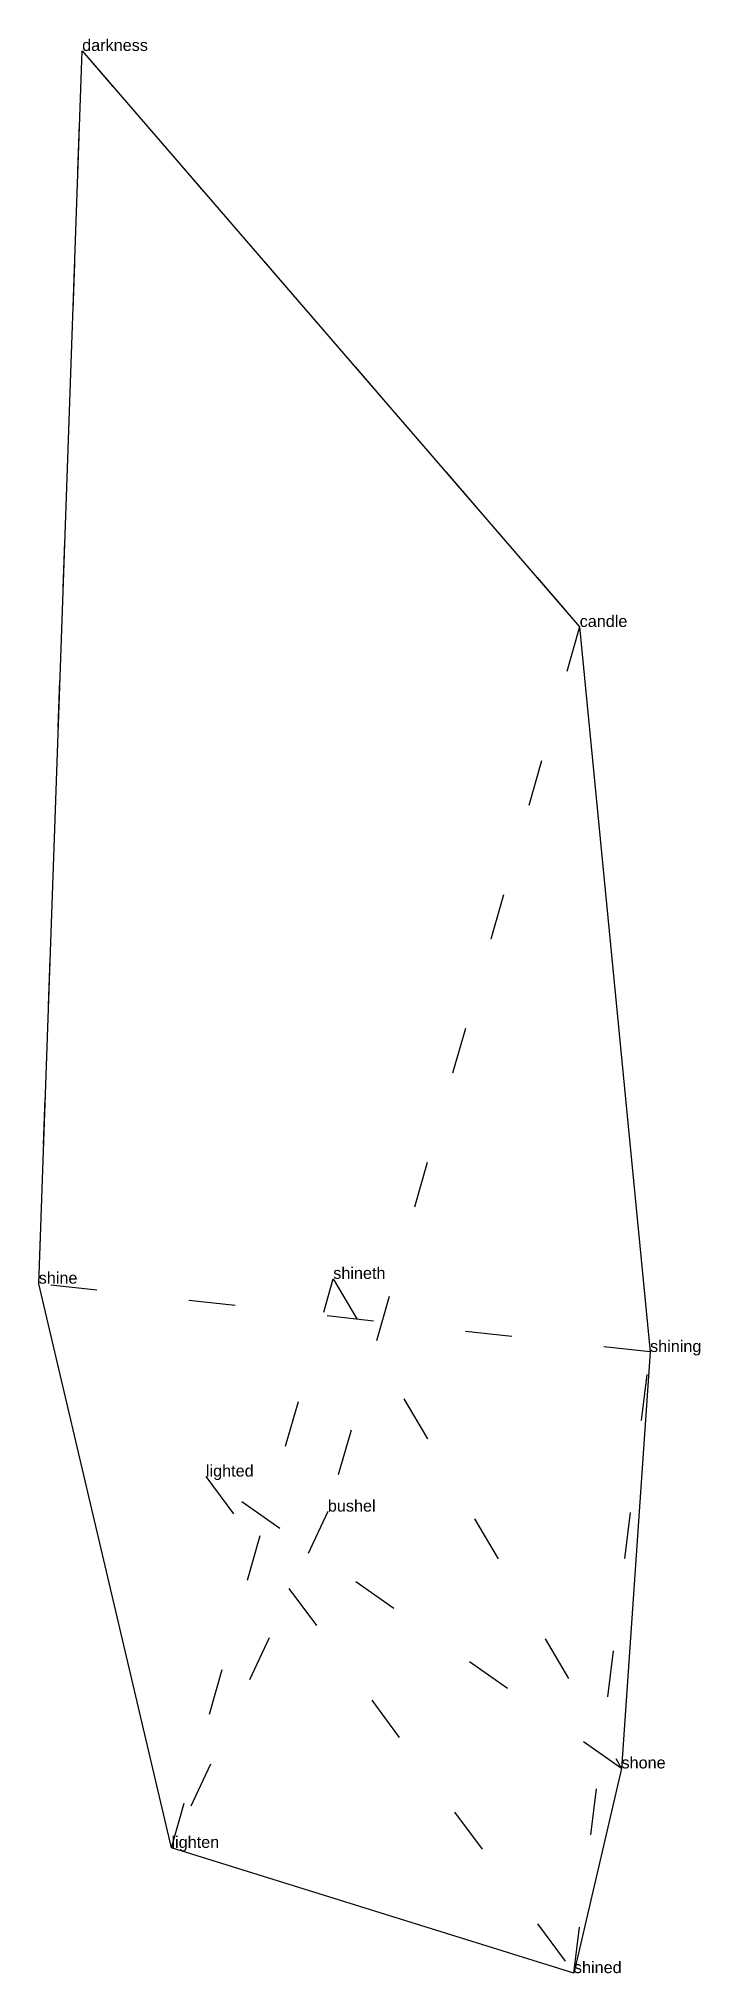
# Model space of a CAD drawing. Extents: x 0.14 to 1.56, y -4.41 to -0.24.
import ezdxf

# ---------------------------------------------------------------- set-up
doc = ezdxf.new("R2010")
doc.units = 0
doc.linetypes.add('DOT', pattern=[0.2, 0, -0.2])
doc.layers.add('TEXT', color=1, linetype='CONTINUOUS')
doc.styles.get("Standard").update_dxf_attribs({"font": 'arial.ttf'})

msp = doc.modelspace()

# ---------------------------------------------------------------- linework, layer by layer
at = {"layer": 'INTERNAL', "linetype": 'DOT'}
msp.add_polyline3d([(0.1351, -2.9272, 0), (0.2288, -0.2703, 0), (1.3012, -1.5118, 0), (0.7584, -3.4184, 0), (0.4213, -4.1432, 0), (0.77, -2.9168, 0), (1.3914, -3.9719, 0), (0.4956, -3.3429, 0), (1.2888, -4.4131, 0), (1.4529, -3.0744, 0), (0.1351, -2.9272, 0)], close=True, dxfattribs=at)
at = {"layer": 'OUTLINE', "linetype": 'CONTINUOUS'}
msp.add_polyline3d([(1.2888, -4.4131, 0), (0.4213, -4.1432, 0), (0.1351, -2.9272, 0), (0.2288, -0.2703, 0), (1.3012, -1.5118, 0), (1.4529, -3.0744, 0), (1.3914, -3.9719, 0), (1.2888, -4.4131, 0)], close=True, dxfattribs=at)

# ---------------------------------------------------------------- texts
at = {"layer": 'TEXT'}
for s, p in [('darkness', (0.2288, -0.2703)), ('candle', (1.3012, -1.5118)), ('shine', (0.1351, -2.9272)), ('shineth', (0.77, -2.9168)), ('shining', (1.4529, -3.0744)), ('lighted', (0.4956, -3.3429)), ('bushel', (0.7584, -3.4184)), ('shone', (1.3914, -3.9719)), ('lighten', (0.4213, -4.1432)), ('shined', (1.2888, -4.4131))]:
    msp.add_text(s, height=0.025, dxfattribs=at).set_placement(p)

doc.saveas('drawing.dxf')
